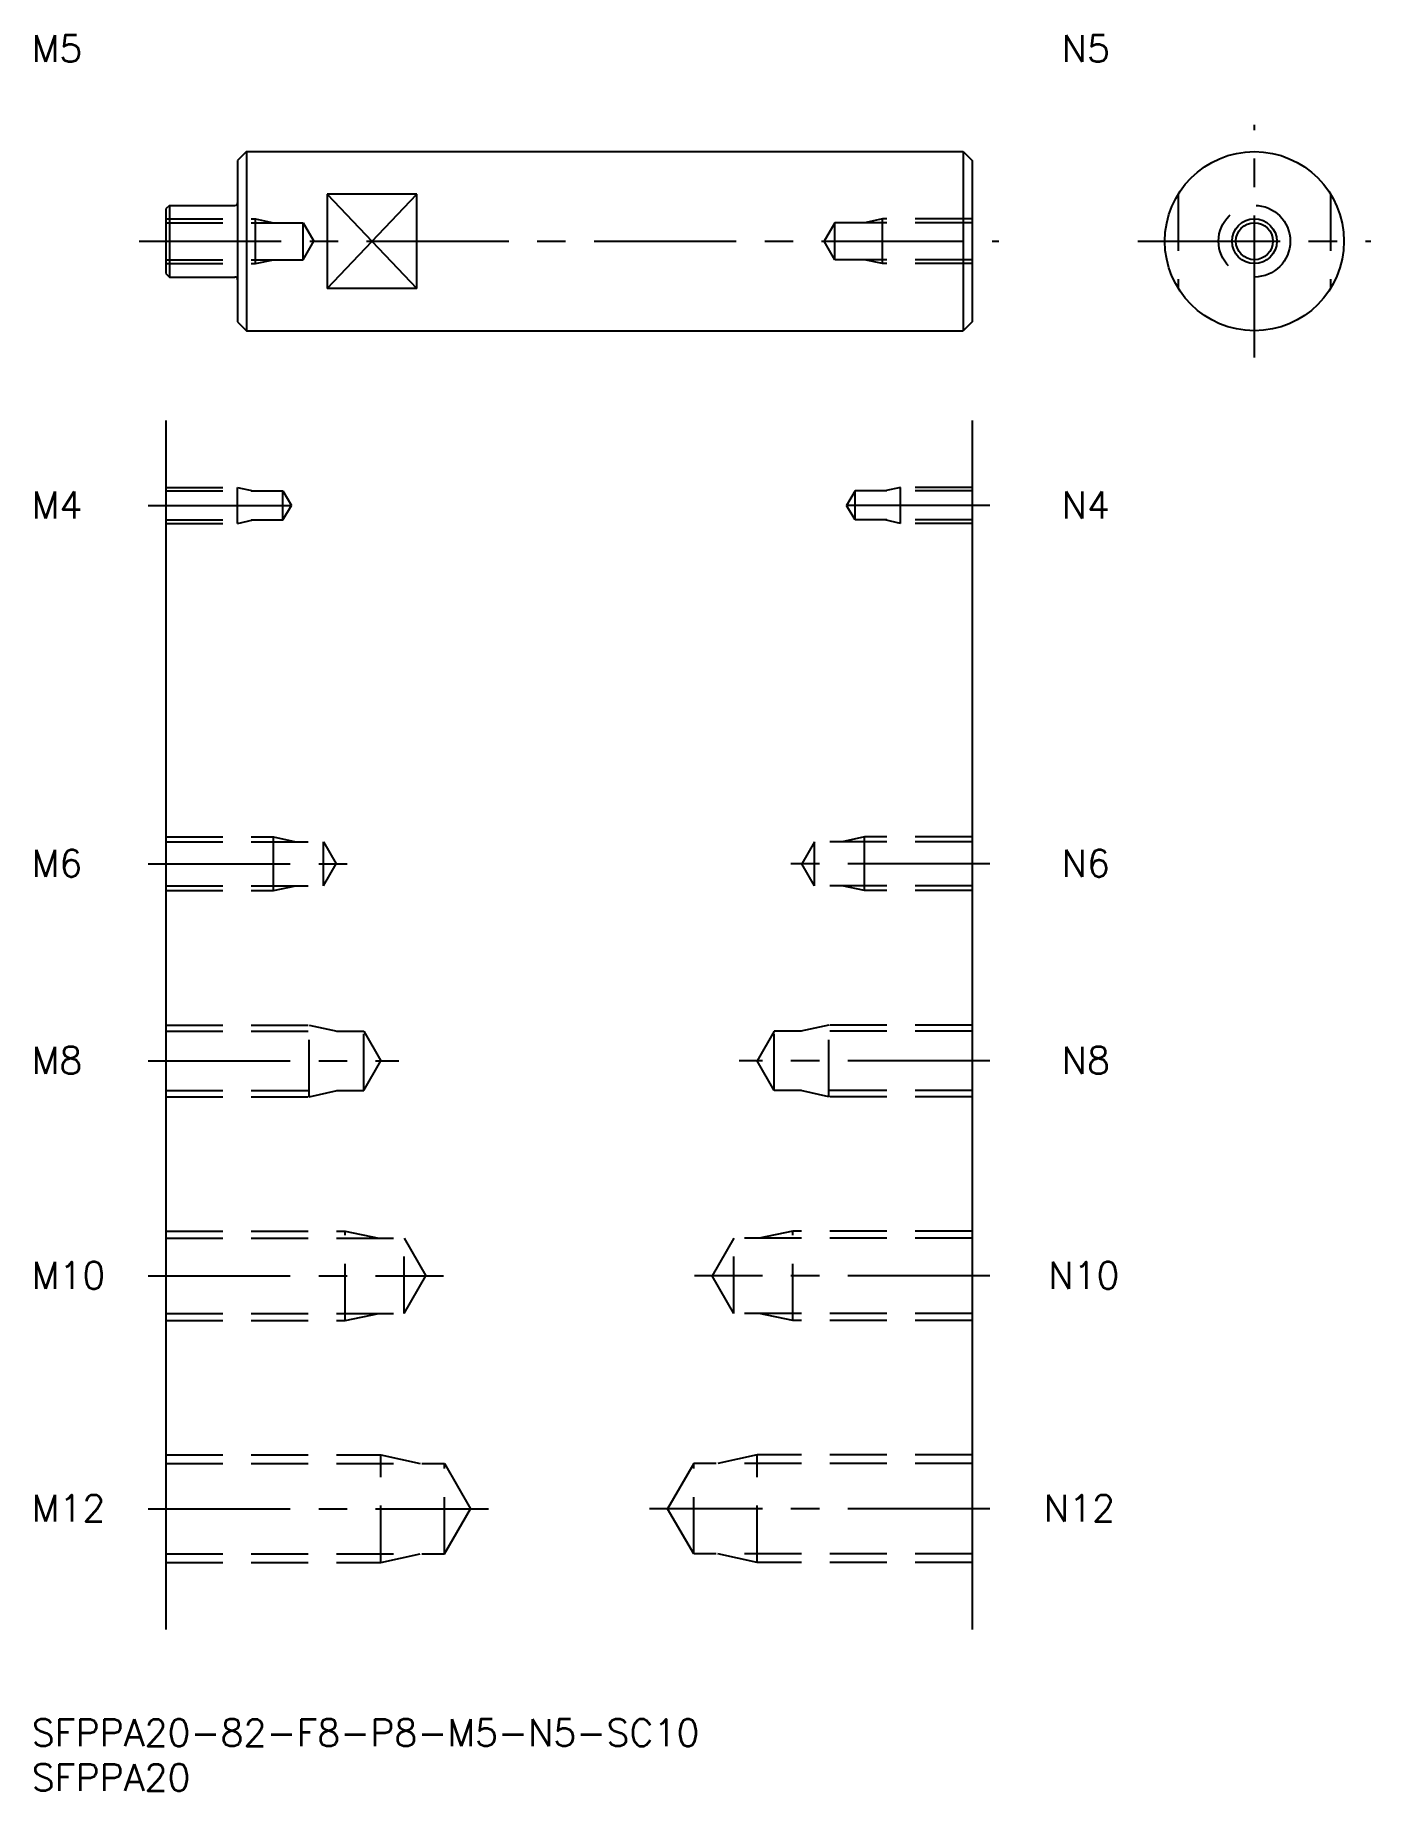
# Model space of a CAD drawing. Extents: x 0 to 150, y -8 to 188.
import ezdxf

# ---------------------------------------------------------------- set-up
doc = ezdxf.new("R2010")
doc.units = 0
doc.header["$LTSCALE"] = 0.5
doc.linetypes.add('CENTER', pattern=[50.8, 31.75, -6.35, 6.35, -6.35])
doc.linetypes.add('DASHED', pattern=[19.05, 12.7, -6.35])
for name, color, linetype in [('MSM_CENTER', 1, 'CENTER'), ('MSM_CONTINUOUS', 7, 'CONTINUOUS'), ('MSM_DASHED', 4, 'DASHED'), ('MSM_NARROW', 5, 'CONTINUOUS'), ('MSM_PART_NUMBER', 7, 'CONTINUOUS')]:
    doc.layers.add(name, color=color, linetype=linetype)
doc.styles.get("Standard").update_dxf_attribs({"font": 'txt.shx', "height": 3, "bigfont": 'bigfont.shx'})

# ---------------------------------------------------------------- blocks, each defined once
blk = doc.blocks.new('*U4')
at = {"layer": 'MSM_PART_NUMBER'}
blk.add_text('SFPPA20-82-F8-P8-M5-N5-SC10', height=3, dxfattribs=at).set_placement((0, -3))
blk = doc.blocks.new('*U5')
at = {"layer": 'MSM_PART_NUMBER'}
blk.add_text('SFPPA20', height=3, dxfattribs=at).set_placement((0, -8))
blk = doc.blocks.new('*U6')
at = {"layer": 'MSM_PART_NUMBER'}
blk.add_text('M12', height=3, dxfattribs=at).set_placement((0, 22.06))
blk = doc.blocks.new('*U7')
at = {"layer": 'MSM_PART_NUMBER'}
blk.add_text('M10', height=3, dxfattribs=at).set_placement((0, 48.06))
blk = doc.blocks.new('*U8')
at = {"layer": 'MSM_PART_NUMBER'}
blk.add_text('M8', height=3, dxfattribs=at).set_placement((0, 72.06))
blk = doc.blocks.new('*U9')
at = {"layer": 'MSM_PART_NUMBER'}
blk.add_text('M6', height=3, dxfattribs=at).set_placement((0, 94.06))
blk = doc.blocks.new('*U10')
at = {"layer": 'MSM_PART_NUMBER'}
blk.add_text('M5', height=3, dxfattribs=at).set_placement((0, 185.01))
blk = doc.blocks.new('*U11')
at = {"layer": 'MSM_PART_NUMBER'}
blk.add_text('N12', height=3, dxfattribs=at).set_placement((113, 22.06))
blk = doc.blocks.new('*U12')
at = {"layer": 'MSM_PART_NUMBER'}
blk.add_text('N10', height=3, dxfattribs=at).set_placement((113.5, 48.06))
blk = doc.blocks.new('*U13')
at = {"layer": 'MSM_PART_NUMBER'}
blk.add_text('N8', height=3, dxfattribs=at).set_placement((115, 72.06))
blk = doc.blocks.new('*U14')
at = {"layer": 'MSM_PART_NUMBER'}
blk.add_text('N6', height=3, dxfattribs=at).set_placement((115, 94.06))
blk = doc.blocks.new('*U15')
at = {"layer": 'MSM_PART_NUMBER'}
blk.add_text('N5', height=3, dxfattribs=at).set_placement((115, 185.01))
blk = doc.blocks.new('*U16')
at = {"layer": 'MSM_PART_NUMBER'}
blk.add_text('M4', height=3, dxfattribs=at).set_placement((0, 134.06))
blk = doc.blocks.new('*U17')
at = {"layer": 'MSM_PART_NUMBER'}
blk.add_text('N4', height=3, dxfattribs=at).set_placement((115, 134.06))

msp = doc.modelspace()

# ---------------------------------------------------------------- linework, layer by layer
at = {"layer": 'MSM_CENTER'}
for p, q in [((136.53, 152), (136.53, 178)), ((12, 165), (108, 165)), ((123.53, 165), (149.53, 165)), ((13, 135.5), (31, 135.5)), ((107, 135.5), (89, 135.5)), ((13, 95.5), (36, 95.5)), ((107, 95.5), (84, 95.5)), ((13, 73.5), (41, 73.5)), ((107, 73.5), (79, 73.5)), ((13, 49.5), (46, 49.5)), ((107, 49.5), (74, 49.5)), ((13, 23.5), (51, 23.5)), ((107, 23.5), (69, 23.5))]:
    msp.add_line(p, q, dxfattribs=at)
at = {"layer": 'MSM_CONTINUOUS'}
for p, q in [((24, 175), (23, 174)), ((24, 175), (104, 175)), ((24, 175), (24, 155)), ((104, 175), (105, 174)), ((104, 175), (104, 155)), ((23, 174), (23, 156)), ((105, 174), (105, 156)), ((15.4, 169), (15, 168.6)), ((15, 168.6), (15, 161.4)), ((15.4, 169), (15.4, 161)), ((15.4, 169), (22.7, 169)), ((33, 170.27), (33, 159.73)), ((43, 170.27), (33, 170.27)), ((43, 159.73), (43, 170.27)), ((15, 161.4), (15.4, 161)), ((15.4, 161), (22.7, 161)), ((43, 159.73), (33, 159.73)), ((23, 156), (24, 155)), ((24, 155), (104, 155)), ((105, 156), (104, 155)), ((15, 145), (15, 10)), ((105, 145), (105, 10))]:
    msp.add_line(p, q, dxfattribs=at)
for radius in [10, 2.07]:
    msp.add_circle((136.53, 165), radius, dxfattribs=at)
for centre, start, end in [((22.7, 169.3), 270, 0), ((22.7, 160.7), 0, 90)]:
    msp.add_arc(centre, 0.3, start, end, dxfattribs=at)
at = {"layer": 'MSM_DASHED'}
for p, q in [((128.03, 170.27), (128.03, 159.73)), ((145.03, 170.27), (145.03, 159.73)), ((15, 167.5), (25, 167.5)), ((15, 167.07), (30.31, 167.07)), ((25, 162.5), (25, 167.5)), ((25, 167.5), (27, 167.07)), ((30.31, 162.93), (30.31, 167.07)), ((30.31, 167.07), (31.5, 165)), ((89.69, 167.07), (88.5, 165)), ((105, 167.07), (89.69, 167.07)), ((89.69, 162.93), (89.69, 167.07)), ((95, 167.5), (93, 167.07)), ((105, 167.5), (95, 167.5)), ((95, 162.5), (95, 167.5)), ((30.31, 162.93), (31.5, 165)), ((89.69, 162.93), (88.5, 165)), ((15, 162.93), (30.31, 162.93)), ((25, 162.5), (27, 162.93)), ((105, 162.93), (89.69, 162.93)), ((95, 162.5), (93, 162.93)), ((15, 162.5), (25, 162.5)), ((105, 162.5), (95, 162.5)), ((15, 137.5), (23, 137.5)), ((23, 133.5), (23, 137.5)), ((23, 137.5), (24.75, 137.12)), ((97, 137.5), (95.25, 137.12)), ((105, 137.5), (97, 137.5)), ((97, 133.5), (97, 137.5)), ((15, 137.12), (28.06, 137.12)), ((28.06, 133.88), (28.06, 137.12)), ((28.06, 137.12), (29, 135.5)), ((28.06, 133.88), (29, 135.5)), ((91.94, 137.12), (91, 135.5)), ((91.94, 133.88), (91, 135.5)), ((105, 137.12), (91.94, 137.12)), ((91.94, 133.88), (91.94, 137.12)), ((15, 133.88), (28.06, 133.88)), ((15, 133.5), (23, 133.5)), ((23, 133.5), (24.75, 133.88)), ((105, 133.88), (91.94, 133.88)), ((97, 133.5), (95.25, 133.88)), ((105, 133.5), (97, 133.5)), ((15, 98.5), (27, 98.5)), ((27, 92.5), (27, 98.5)), ((27, 98.5), (29.5, 97.96)), ((93, 98.5), (90.5, 97.96)), ((105, 98.5), (93, 98.5)), ((93, 92.5), (93, 98.5)), ((15, 97.96), (32.58, 97.96)), ((32.58, 93.04), (32.58, 97.96)), ((32.58, 97.96), (34, 95.5)), ((87.42, 97.96), (86, 95.5)), ((105, 97.96), (87.42, 97.96)), ((87.42, 93.04), (87.42, 97.96)), ((32.58, 93.04), (34, 95.5)), ((87.42, 93.04), (86, 95.5)), ((15, 93.04), (32.58, 93.04)), ((15, 92.5), (27, 92.5)), ((27, 92.5), (29.5, 93.04)), ((105, 93.04), (87.42, 93.04)), ((93, 92.5), (90.5, 93.04)), ((105, 92.5), (93, 92.5)), ((15, 77.5), (31, 77.5)), ((15, 76.82), (37.08, 76.82)), ((31, 69.5), (31, 77.5)), ((31, 77.5), (34.12, 76.82)), ((37.08, 70.18), (37.08, 76.82)), ((37.08, 76.82), (39, 73.5)), ((82.92, 76.82), (81, 73.5)), ((82.92, 70.18), (82.92, 76.82)), ((105, 76.82), (82.92, 76.82)), ((89, 77.5), (85.87, 76.82)), ((89, 69.5), (89, 77.5)), ((105, 77.5), (89, 77.5)), ((37.08, 70.18), (39, 73.5)), ((82.92, 70.18), (81, 73.5)), ((15, 70.18), (37.08, 70.18)), ((15, 69.5), (31, 69.5)), ((31, 69.5), (34.12, 70.18)), ((105, 70.18), (82.92, 70.18)), ((89, 69.5), (85.87, 70.18)), ((105, 69.5), (89, 69.5)), ((15, 54.5), (35, 54.5)), ((15, 53.69), (41.58, 53.69)), ((35, 44.5), (35, 54.5)), ((35, 54.5), (38.75, 53.69)), ((41.58, 45.31), (41.58, 53.69)), ((41.58, 53.69), (44, 49.5)), ((78.42, 53.69), (76, 49.5)), ((78.42, 45.31), (78.42, 53.69)), ((105, 53.69), (78.42, 53.69)), ((85, 54.5), (81.25, 53.69)), ((85, 44.5), (85, 54.5)), ((105, 54.5), (85, 54.5)), ((41.58, 45.31), (44, 49.5)), ((78.42, 45.31), (76, 49.5)), ((15, 45.31), (41.58, 45.31)), ((35, 44.5), (38.75, 45.31)), ((105, 45.31), (78.42, 45.31)), ((85, 44.5), (81.25, 45.31)), ((15, 44.5), (35, 44.5)), ((105, 44.5), (85, 44.5)), ((15, 29.5), (39, 29.5)), ((39, 17.5), (39, 29.5)), ((39, 29.5), (43.37, 28.55)), ((81, 29.5), (76.62, 28.55)), ((81, 17.5), (81, 29.5)), ((105, 29.5), (81, 29.5)), ((15, 28.55), (46.08, 28.55)), ((46.08, 18.45), (46.08, 28.55)), ((46.08, 28.55), (49, 23.5)), ((73.92, 28.55), (71, 23.5)), ((73.92, 18.45), (73.92, 28.55)), ((105, 28.55), (73.92, 28.55)), ((46.08, 18.45), (49, 23.5)), ((73.92, 18.45), (71, 23.5)), ((15, 18.45), (46.08, 18.45)), ((39, 17.5), (43.37, 18.45)), ((105, 18.45), (73.92, 18.45)), ((81, 17.5), (76.62, 18.45)), ((15, 17.5), (39, 17.5)), ((105, 17.5), (81, 17.5))]:
    msp.add_line(p, q, dxfattribs=at)
msp.add_circle((136.53, 165), 4, dxfattribs=at)
at = {"layer": 'MSM_NARROW'}
for p, q in [((33, 159.73), (43, 170.27)), ((33, 170.27), (43, 159.73))]:
    msp.add_line(p, q, dxfattribs=at)
msp.add_circle((136.53, 165), 2.5, dxfattribs=at)

# ---------------------------------------------------------------- block references
at = {"layer": 'MSM_CONTINUOUS'}
for name in ['*U10', '*U15', '*U16', '*U17', '*U9', '*U14', '*U8', '*U13', '*U7', '*U12', '*U6', '*U11', '*U4', '*U5']:
    msp.add_blockref(name, (0, 0), dxfattribs=at)

doc.saveas('drawing.dxf')
